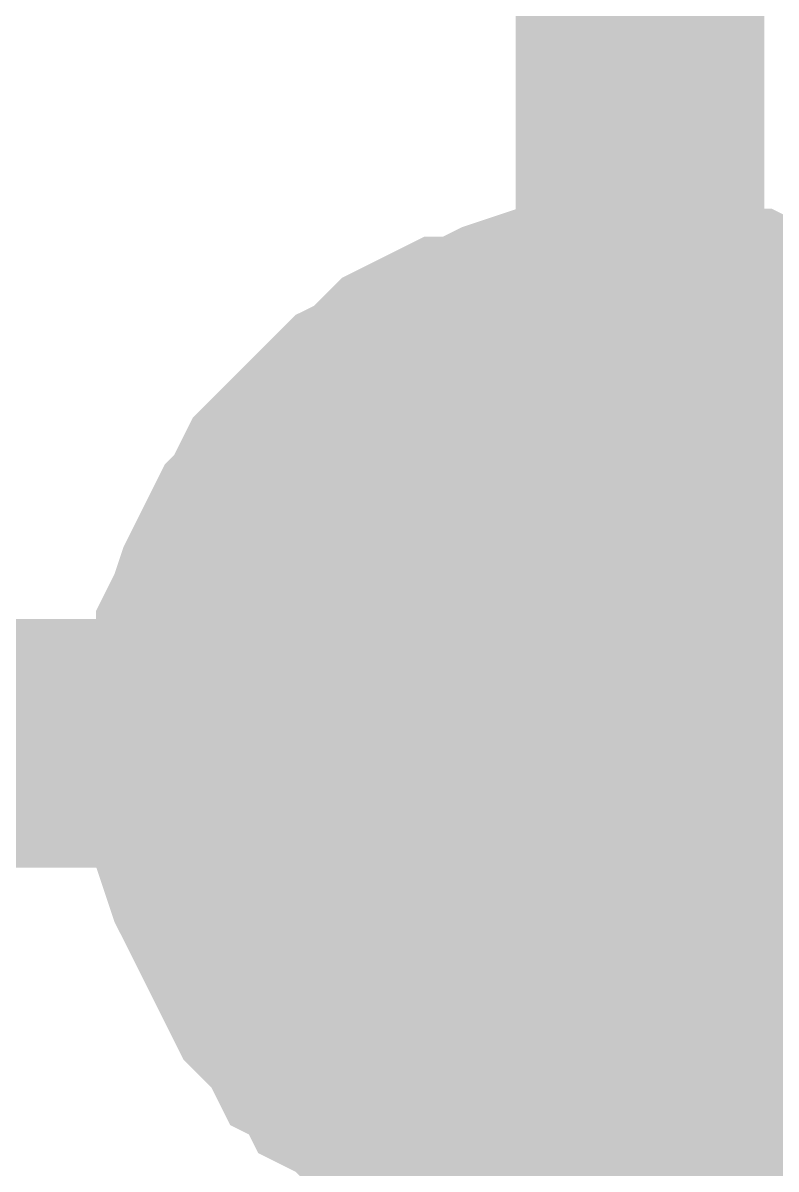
# Model space of a CAD drawing. Header units: inches. Extents: x 0 to 22.3, y 0 to 15.7.
# Drawn here: x 7.5712 to 7.6069, y 8.2798 to 8.3341 of the extents above; entities that cross this region are included whole.
import ezdxf

# ---------------------------------------------------------------- set-up
doc = ezdxf.new("R2010")
doc.units = ezdxf.units.IN
doc.header["$MEASUREMENT"] = 0
doc.layers.add('Sheet', color=255, linetype='Continuous')

msp = doc.modelspace()

# ---------------------------------------------------------------- linework, layer by layer
at = {"layer": 'Sheet'}
for points in [[(7.600424, 9.469505, 0.0118, 0.0118, 0), (7.600424, 8.299961, 0.0118, 0.0118, 0), (7.600424, 8.229682, 0.0118, 0.0118, 0)], [(7.58009, 8.299961, 0.0118, 0.0118, 0), (7.58009, 8.300845, 0.0118, 0.0118, 0), (7.58009, 8.302171, 0.0118, 0.0118, 0), (7.580532, 8.303055, 0.0118, 0.0118, 0), (7.580532, 8.303939, 0.0118, 0.0118, 0), (7.580532, 8.304823, 0.0118, 0.0118, 0), (7.580974, 8.305707, 0.0118, 0.0118, 0), (7.581417, 8.307033, 0.0118, 0.0118, 0), (7.581859, 8.307917, 0.0118, 0.0118, 0), (7.582301, 8.308801, 0.0118, 0.0118, 0), (7.582743, 8.309685, 0.0118, 0.0118, 0), (7.583185, 8.310127, 0.0118, 0.0118, 0), (7.583627, 8.311011, 0.0118, 0.0118, 0), (7.584069, 8.311895, 0.0118, 0.0118, 0), (7.584953, 8.312779, 0.0118, 0.0118, 0), (7.585395, 8.313221, 0.0118, 0.0118, 0), (7.586279, 8.314105, 0.0118, 0.0118, 0), (7.586721, 8.314547, 0.0118, 0.0118, 0), (7.587605, 8.315431, 0.0118, 0.0118, 0), (7.588489, 8.315873, 0.0118, 0.0118, 0), (7.588931, 8.316315, 0.0118, 0.0118, 0), (7.589815, 8.317199, 0.0118, 0.0118, 0), (7.590699, 8.317641, 0.0118, 0.0118, 0), (7.591583, 8.318083, 0.0118, 0.0118, 0), (7.592467, 8.318083, 0.0118, 0.0118, 0), (7.593352, 8.318525, 0.0118, 0.0118, 0), (7.594236, 8.318967, 0.0118, 0.0118, 0), (7.595562, 8.319409, 0.0118, 0.0118, 0), (7.596446, 8.319409, 0.0118, 0.0118, 0), (7.59733, 8.319409, 0.0118, 0.0118, 0), (7.598214, 8.319851, 0.0118, 0.0118, 0), (7.59954, 8.319851, 0.0118, 0.0118, 0), (7.600424, 8.319851, 0.0118, 0.0118, 0)], [(7.58009, 8.299961, 0.0118, 0.0118, 0), (7.58009, 8.300845, 0.0118, 0.0118, 0), (7.58009, 8.302171, 0.0118, 0.0118, 0), (7.580532, 8.303055, 0.0118, 0.0118, 0), (7.580532, 8.303939, 0.0118, 0.0118, 0), (7.580532, 8.304823, 0.0118, 0.0118, 0), (7.580974, 8.305707, 0.0118, 0.0118, 0), (7.581417, 8.307033, 0.0118, 0.0118, 0), (7.581859, 8.307917, 0.0118, 0.0118, 0), (7.582301, 8.308801, 0.0118, 0.0118, 0), (7.582743, 8.309685, 0.0118, 0.0118, 0), (7.583185, 8.310127, 0.0118, 0.0118, 0), (7.583627, 8.311011, 0.0118, 0.0118, 0), (7.584069, 8.311895, 0.0118, 0.0118, 0), (7.584953, 8.312779, 0.0118, 0.0118, 0), (7.585395, 8.313221, 0.0118, 0.0118, 0), (7.586279, 8.314105, 0.0118, 0.0118, 0), (7.586721, 8.314547, 0.0118, 0.0118, 0), (7.587605, 8.315431, 0.0118, 0.0118, 0), (7.588489, 8.315873, 0.0118, 0.0118, 0), (7.588931, 8.316315, 0.0118, 0.0118, 0), (7.589815, 8.317199, 0.0118, 0.0118, 0), (7.590699, 8.317641, 0.0118, 0.0118, 0), (7.591583, 8.318083, 0.0118, 0.0118, 0), (7.592467, 8.318083, 0.0118, 0.0118, 0), (7.593352, 8.318525, 0.0118, 0.0118, 0), (7.594236, 8.318967, 0.0118, 0.0118, 0), (7.595562, 8.319409, 0.0118, 0.0118, 0), (7.596446, 8.319409, 0.0118, 0.0118, 0), (7.59733, 8.319409, 0.0118, 0.0118, 0), (7.598214, 8.319851, 0.0118, 0.0118, 0), (7.59954, 8.319851, 0.0118, 0.0118, 0), (7.600424, 8.319851, 0.0118, 0.0118, 0)], [(7.58009, 8.299961, 0.0118, 0.0118, 0), (7.58009, 8.300845, 0.0118, 0.0118, 0), (7.58009, 8.302171, 0.0118, 0.0118, 0), (7.580532, 8.303055, 0.0118, 0.0118, 0), (7.580532, 8.303939, 0.0118, 0.0118, 0), (7.580532, 8.304823, 0.0118, 0.0118, 0), (7.580974, 8.305707, 0.0118, 0.0118, 0), (7.581417, 8.307033, 0.0118, 0.0118, 0), (7.581859, 8.307917, 0.0118, 0.0118, 0), (7.582301, 8.308801, 0.0118, 0.0118, 0), (7.582743, 8.309685, 0.0118, 0.0118, 0), (7.583185, 8.310127, 0.0118, 0.0118, 0), (7.583627, 8.311011, 0.0118, 0.0118, 0), (7.584069, 8.311895, 0.0118, 0.0118, 0), (7.584953, 8.312779, 0.0118, 0.0118, 0), (7.585395, 8.313221, 0.0118, 0.0118, 0), (7.586279, 8.314105, 0.0118, 0.0118, 0), (7.586721, 8.314547, 0.0118, 0.0118, 0), (7.587605, 8.315431, 0.0118, 0.0118, 0), (7.588489, 8.315873, 0.0118, 0.0118, 0), (7.588931, 8.316315, 0.0118, 0.0118, 0), (7.589815, 8.317199, 0.0118, 0.0118, 0), (7.590699, 8.317641, 0.0118, 0.0118, 0), (7.591583, 8.318083, 0.0118, 0.0118, 0), (7.592467, 8.318083, 0.0118, 0.0118, 0), (7.593352, 8.318525, 0.0118, 0.0118, 0), (7.594236, 8.318967, 0.0118, 0.0118, 0), (7.595562, 8.319409, 0.0118, 0.0118, 0), (7.596446, 8.319409, 0.0118, 0.0118, 0), (7.59733, 8.319409, 0.0118, 0.0118, 0), (7.598214, 8.319851, 0.0118, 0.0118, 0), (7.59954, 8.319851, 0.0118, 0.0118, 0), (7.600424, 8.319851, 0.0118, 0.0118, 0)], [(7.58009, 8.299961, 0.0118, 0.0118, 0), (7.58009, 8.300845, 0.0118, 0.0118, 0), (7.58009, 8.302171, 0.0118, 0.0118, 0), (7.580532, 8.303055, 0.0118, 0.0118, 0), (7.580532, 8.303939, 0.0118, 0.0118, 0), (7.580532, 8.304823, 0.0118, 0.0118, 0), (7.580974, 8.305707, 0.0118, 0.0118, 0), (7.581417, 8.307033, 0.0118, 0.0118, 0), (7.581859, 8.307917, 0.0118, 0.0118, 0), (7.582301, 8.308801, 0.0118, 0.0118, 0), (7.582743, 8.309685, 0.0118, 0.0118, 0), (7.583185, 8.310127, 0.0118, 0.0118, 0), (7.583627, 8.311011, 0.0118, 0.0118, 0), (7.584069, 8.311895, 0.0118, 0.0118, 0), (7.584953, 8.312779, 0.0118, 0.0118, 0), (7.585395, 8.313221, 0.0118, 0.0118, 0), (7.586279, 8.314105, 0.0118, 0.0118, 0), (7.586721, 8.314547, 0.0118, 0.0118, 0), (7.587605, 8.315431, 0.0118, 0.0118, 0), (7.588489, 8.315873, 0.0118, 0.0118, 0), (7.588931, 8.316315, 0.0118, 0.0118, 0), (7.589815, 8.317199, 0.0118, 0.0118, 0), (7.590699, 8.317641, 0.0118, 0.0118, 0), (7.591583, 8.318083, 0.0118, 0.0118, 0), (7.592467, 8.318083, 0.0118, 0.0118, 0), (7.593352, 8.318525, 0.0118, 0.0118, 0), (7.594236, 8.318967, 0.0118, 0.0118, 0), (7.595562, 8.319409, 0.0118, 0.0118, 0), (7.596446, 8.319409, 0.0118, 0.0118, 0), (7.59733, 8.319409, 0.0118, 0.0118, 0), (7.598214, 8.319851, 0.0118, 0.0118, 0), (7.59954, 8.319851, 0.0118, 0.0118, 0), (7.600424, 8.319851, 0.0118, 0.0118, 0)], [(7.600424, 8.319851, 0.0118, 0.0118, 0), (7.600424, 8.319851, 0.0118, 0.0118, 0)], [(7.600424, 8.319851, 0.0118, 0.0118, 0), (7.601308, 8.319851, 0.0118, 0.0118, 0), (7.602192, 8.319851, 0.0118, 0.0118, 0), (7.603518, 8.319409, 0.0118, 0.0118, 0), (7.604403, 8.319409, 0.0118, 0.0118, 0), (7.605287, 8.319409, 0.0118, 0.0118, 0), (7.606171, 8.318967, 0.0118, 0.0118, 0), (7.607055, 8.318525, 0.0118, 0.0118, 0), (7.607939, 8.318083, 0.0118, 0.0118, 0), (7.608823, 8.318083, 0.0118, 0.0118, 0), (7.609707, 8.317641, 0.0118, 0.0118, 0), (7.610591, 8.317199, 0.0118, 0.0118, 0), (7.611475, 8.316315, 0.0118, 0.0118, 0), (7.612359, 8.315873, 0.0118, 0.0118, 0), (7.612801, 8.315431, 0.0118, 0.0118, 0)], [(7.600424, 8.319851, 0.0118, 0.0118, 0), (7.600424, 8.319851, 0.0118, 0.0118, 0)], [(7.600424, 8.319851, 0.0118, 0.0118, 0), (7.601308, 8.319851, 0.0118, 0.0118, 0), (7.602192, 8.319851, 0.0118, 0.0118, 0), (7.603518, 8.319409, 0.0118, 0.0118, 0), (7.604403, 8.319409, 0.0118, 0.0118, 0), (7.605287, 8.319409, 0.0118, 0.0118, 0), (7.606171, 8.318967, 0.0118, 0.0118, 0), (7.607055, 8.318525, 0.0118, 0.0118, 0), (7.607939, 8.318083, 0.0118, 0.0118, 0), (7.608823, 8.318083, 0.0118, 0.0118, 0), (7.609707, 8.317641, 0.0118, 0.0118, 0), (7.610591, 8.317199, 0.0118, 0.0118, 0), (7.611475, 8.316315, 0.0118, 0.0118, 0), (7.612359, 8.315873, 0.0118, 0.0118, 0), (7.612801, 8.315431, 0.0118, 0.0118, 0)], [(7.600424, 8.319851, 0.0118, 0.0118, 0), (7.600424, 8.319851, 0.0118, 0.0118, 0)], [(7.600424, 8.319851, 0.0118, 0.0118, 0), (7.601308, 8.319851, 0.0118, 0.0118, 0), (7.602192, 8.319851, 0.0118, 0.0118, 0), (7.603518, 8.319409, 0.0118, 0.0118, 0), (7.604403, 8.319409, 0.0118, 0.0118, 0), (7.605287, 8.319409, 0.0118, 0.0118, 0), (7.606171, 8.318967, 0.0118, 0.0118, 0), (7.607055, 8.318525, 0.0118, 0.0118, 0), (7.607939, 8.318083, 0.0118, 0.0118, 0), (7.608823, 8.318083, 0.0118, 0.0118, 0), (7.609707, 8.317641, 0.0118, 0.0118, 0), (7.610591, 8.317199, 0.0118, 0.0118, 0), (7.611475, 8.316315, 0.0118, 0.0118, 0), (7.612359, 8.315873, 0.0118, 0.0118, 0), (7.612801, 8.315431, 0.0118, 0.0118, 0)], [(7.600424, 8.319851, 0.0118, 0.0118, 0), (7.600424, 8.319851, 0.0118, 0.0118, 0)], [(7.600424, 8.319851, 0.0118, 0.0118, 0), (7.601308, 8.319851, 0.0118, 0.0118, 0), (7.602192, 8.319851, 0.0118, 0.0118, 0), (7.603518, 8.319409, 0.0118, 0.0118, 0), (7.604403, 8.319409, 0.0118, 0.0118, 0), (7.605287, 8.319409, 0.0118, 0.0118, 0), (7.606171, 8.318967, 0.0118, 0.0118, 0), (7.607055, 8.318525, 0.0118, 0.0118, 0), (7.607939, 8.318083, 0.0118, 0.0118, 0), (7.608823, 8.318083, 0.0118, 0.0118, 0), (7.609707, 8.317641, 0.0118, 0.0118, 0), (7.610591, 8.317199, 0.0118, 0.0118, 0), (7.611475, 8.316315, 0.0118, 0.0118, 0), (7.612359, 8.315873, 0.0118, 0.0118, 0), (7.612801, 8.315431, 0.0118, 0.0118, 0)], [(7.58009, 8.299961, 0.0039, 0.0039, 0), (7.58009, 8.300845, 0.0039, 0.0039, 0), (7.58009, 8.302171, 0.0039, 0.0039, 0), (7.580532, 8.303055, 0.0039, 0.0039, 0), (7.580532, 8.303939, 0.0039, 0.0039, 0), (7.580532, 8.304823, 0.0039, 0.0039, 0), (7.580974, 8.305707, 0.0039, 0.0039, 0), (7.581417, 8.307033, 0.0039, 0.0039, 0), (7.581859, 8.307917, 0.0039, 0.0039, 0), (7.582301, 8.308801, 0.0039, 0.0039, 0), (7.582743, 8.309685, 0.0039, 0.0039, 0), (7.583185, 8.310127, 0.0039, 0.0039, 0), (7.583627, 8.311011, 0.0039, 0.0039, 0), (7.584069, 8.311895, 0.0039, 0.0039, 0), (7.584953, 8.312779, 0.0039, 0.0039, 0), (7.585395, 8.313221, 0.0039, 0.0039, 0), (7.586279, 8.314105, 0.0039, 0.0039, 0), (7.586721, 8.314547, 0.0039, 0.0039, 0), (7.587605, 8.315431, 0.0039, 0.0039, 0), (7.588489, 8.315873, 0.0039, 0.0039, 0), (7.588931, 8.316315, 0.0039, 0.0039, 0), (7.589815, 8.317199, 0.0039, 0.0039, 0), (7.590699, 8.317641, 0.0039, 0.0039, 0), (7.591583, 8.318083, 0.0039, 0.0039, 0), (7.592467, 8.318083, 0.0039, 0.0039, 0), (7.593352, 8.318525, 0.0039, 0.0039, 0), (7.594236, 8.318967, 0.0039, 0.0039, 0), (7.595562, 8.319409, 0.0039, 0.0039, 0), (7.596446, 8.319409, 0.0039, 0.0039, 0), (7.59733, 8.319409, 0.0039, 0.0039, 0), (7.598214, 8.319851, 0.0039, 0.0039, 0), (7.59954, 8.319851, 0.0039, 0.0039, 0), (7.600424, 8.319851, 0.0039, 0.0039, 0)], [(7.58009, 8.299961, 0.0039, 0.0039, 0), (7.58009, 8.300845, 0.0039, 0.0039, 0), (7.58009, 8.302171, 0.0039, 0.0039, 0), (7.580532, 8.303055, 0.0039, 0.0039, 0), (7.580532, 8.303939, 0.0039, 0.0039, 0), (7.580532, 8.304823, 0.0039, 0.0039, 0), (7.580974, 8.305707, 0.0039, 0.0039, 0), (7.581417, 8.307033, 0.0039, 0.0039, 0), (7.581859, 8.307917, 0.0039, 0.0039, 0), (7.582301, 8.308801, 0.0039, 0.0039, 0), (7.582743, 8.309685, 0.0039, 0.0039, 0), (7.583185, 8.310127, 0.0039, 0.0039, 0), (7.583627, 8.311011, 0.0039, 0.0039, 0), (7.584069, 8.311895, 0.0039, 0.0039, 0), (7.584953, 8.312779, 0.0039, 0.0039, 0), (7.585395, 8.313221, 0.0039, 0.0039, 0), (7.586279, 8.314105, 0.0039, 0.0039, 0), (7.586721, 8.314547, 0.0039, 0.0039, 0), (7.587605, 8.315431, 0.0039, 0.0039, 0), (7.588489, 8.315873, 0.0039, 0.0039, 0), (7.588931, 8.316315, 0.0039, 0.0039, 0), (7.589815, 8.317199, 0.0039, 0.0039, 0), (7.590699, 8.317641, 0.0039, 0.0039, 0), (7.591583, 8.318083, 0.0039, 0.0039, 0), (7.592467, 8.318083, 0.0039, 0.0039, 0), (7.593352, 8.318525, 0.0039, 0.0039, 0), (7.594236, 8.318967, 0.0039, 0.0039, 0), (7.595562, 8.319409, 0.0039, 0.0039, 0), (7.596446, 8.319409, 0.0039, 0.0039, 0), (7.59733, 8.319409, 0.0039, 0.0039, 0), (7.598214, 8.319851, 0.0039, 0.0039, 0), (7.59954, 8.319851, 0.0039, 0.0039, 0), (7.600424, 8.319851, 0.0039, 0.0039, 0)], [(7.58009, 8.299961, 0.0039, 0.0039, 0), (7.58009, 8.300845, 0.0039, 0.0039, 0), (7.58009, 8.302171, 0.0039, 0.0039, 0), (7.580532, 8.303055, 0.0039, 0.0039, 0), (7.580532, 8.303939, 0.0039, 0.0039, 0), (7.580532, 8.304823, 0.0039, 0.0039, 0), (7.580974, 8.305707, 0.0039, 0.0039, 0), (7.581417, 8.307033, 0.0039, 0.0039, 0), (7.581859, 8.307917, 0.0039, 0.0039, 0), (7.582301, 8.308801, 0.0039, 0.0039, 0), (7.582743, 8.309685, 0.0039, 0.0039, 0), (7.583185, 8.310127, 0.0039, 0.0039, 0), (7.583627, 8.311011, 0.0039, 0.0039, 0), (7.584069, 8.311895, 0.0039, 0.0039, 0), (7.584953, 8.312779, 0.0039, 0.0039, 0), (7.585395, 8.313221, 0.0039, 0.0039, 0), (7.586279, 8.314105, 0.0039, 0.0039, 0), (7.586721, 8.314547, 0.0039, 0.0039, 0), (7.587605, 8.315431, 0.0039, 0.0039, 0), (7.588489, 8.315873, 0.0039, 0.0039, 0), (7.588931, 8.316315, 0.0039, 0.0039, 0), (7.589815, 8.317199, 0.0039, 0.0039, 0), (7.590699, 8.317641, 0.0039, 0.0039, 0), (7.591583, 8.318083, 0.0039, 0.0039, 0), (7.592467, 8.318083, 0.0039, 0.0039, 0), (7.593352, 8.318525, 0.0039, 0.0039, 0), (7.594236, 8.318967, 0.0039, 0.0039, 0), (7.595562, 8.319409, 0.0039, 0.0039, 0), (7.596446, 8.319409, 0.0039, 0.0039, 0), (7.59733, 8.319409, 0.0039, 0.0039, 0), (7.598214, 8.319851, 0.0039, 0.0039, 0), (7.59954, 8.319851, 0.0039, 0.0039, 0), (7.600424, 8.319851, 0.0039, 0.0039, 0)], [(7.58009, 8.299961, 0.0039, 0.0039, 0), (7.58009, 8.300845, 0.0039, 0.0039, 0), (7.58009, 8.302171, 0.0039, 0.0039, 0), (7.580532, 8.303055, 0.0039, 0.0039, 0), (7.580532, 8.303939, 0.0039, 0.0039, 0), (7.580532, 8.304823, 0.0039, 0.0039, 0), (7.580974, 8.305707, 0.0039, 0.0039, 0), (7.581417, 8.307033, 0.0039, 0.0039, 0), (7.581859, 8.307917, 0.0039, 0.0039, 0), (7.582301, 8.308801, 0.0039, 0.0039, 0), (7.582743, 8.309685, 0.0039, 0.0039, 0), (7.583185, 8.310127, 0.0039, 0.0039, 0), (7.583627, 8.311011, 0.0039, 0.0039, 0), (7.584069, 8.311895, 0.0039, 0.0039, 0), (7.584953, 8.312779, 0.0039, 0.0039, 0), (7.585395, 8.313221, 0.0039, 0.0039, 0), (7.586279, 8.314105, 0.0039, 0.0039, 0), (7.586721, 8.314547, 0.0039, 0.0039, 0), (7.587605, 8.315431, 0.0039, 0.0039, 0), (7.588489, 8.315873, 0.0039, 0.0039, 0), (7.588931, 8.316315, 0.0039, 0.0039, 0), (7.589815, 8.317199, 0.0039, 0.0039, 0), (7.590699, 8.317641, 0.0039, 0.0039, 0), (7.591583, 8.318083, 0.0039, 0.0039, 0), (7.592467, 8.318083, 0.0039, 0.0039, 0), (7.593352, 8.318525, 0.0039, 0.0039, 0), (7.594236, 8.318967, 0.0039, 0.0039, 0), (7.595562, 8.319409, 0.0039, 0.0039, 0), (7.596446, 8.319409, 0.0039, 0.0039, 0), (7.59733, 8.319409, 0.0039, 0.0039, 0), (7.598214, 8.319851, 0.0039, 0.0039, 0), (7.59954, 8.319851, 0.0039, 0.0039, 0), (7.600424, 8.319851, 0.0039, 0.0039, 0)], [(7.600424, 8.319851, 0.0039, 0.0039, 0), (7.600424, 8.319851, 0.0039, 0.0039, 0)], [(7.600424, 8.319851, 0.0039, 0.0039, 0), (7.601308, 8.319851, 0.0039, 0.0039, 0), (7.602192, 8.319851, 0.0039, 0.0039, 0), (7.603518, 8.319409, 0.0039, 0.0039, 0), (7.604403, 8.319409, 0.0039, 0.0039, 0), (7.605287, 8.319409, 0.0039, 0.0039, 0), (7.606171, 8.318967, 0.0039, 0.0039, 0), (7.607055, 8.318525, 0.0039, 0.0039, 0), (7.607939, 8.318083, 0.0039, 0.0039, 0), (7.608823, 8.318083, 0.0039, 0.0039, 0), (7.609707, 8.317641, 0.0039, 0.0039, 0)], [(7.600424, 8.319851, 0.0039, 0.0039, 0), (7.600424, 8.319851, 0.0039, 0.0039, 0)], [(7.600424, 8.319851, 0.0039, 0.0039, 0), (7.601308, 8.319851, 0.0039, 0.0039, 0), (7.602192, 8.319851, 0.0039, 0.0039, 0), (7.603518, 8.319409, 0.0039, 0.0039, 0), (7.604403, 8.319409, 0.0039, 0.0039, 0), (7.605287, 8.319409, 0.0039, 0.0039, 0), (7.606171, 8.318967, 0.0039, 0.0039, 0), (7.607055, 8.318525, 0.0039, 0.0039, 0), (7.607939, 8.318083, 0.0039, 0.0039, 0), (7.608823, 8.318083, 0.0039, 0.0039, 0), (7.609707, 8.317641, 0.0039, 0.0039, 0)], [(7.600424, 8.319851, 0.0039, 0.0039, 0), (7.600424, 8.319851, 0.0039, 0.0039, 0)], [(7.600424, 8.319851, 0.0039, 0.0039, 0), (7.601308, 8.319851, 0.0039, 0.0039, 0), (7.602192, 8.319851, 0.0039, 0.0039, 0), (7.603518, 8.319409, 0.0039, 0.0039, 0), (7.604403, 8.319409, 0.0039, 0.0039, 0), (7.605287, 8.319409, 0.0039, 0.0039, 0), (7.606171, 8.318967, 0.0039, 0.0039, 0), (7.607055, 8.318525, 0.0039, 0.0039, 0), (7.607939, 8.318083, 0.0039, 0.0039, 0), (7.608823, 8.318083, 0.0039, 0.0039, 0), (7.609707, 8.317641, 0.0039, 0.0039, 0)], [(7.600424, 8.319851, 0.0039, 0.0039, 0), (7.600424, 8.319851, 0.0039, 0.0039, 0)], [(7.600424, 8.319851, 0.0039, 0.0039, 0), (7.601308, 8.319851, 0.0039, 0.0039, 0), (7.602192, 8.319851, 0.0039, 0.0039, 0), (7.603518, 8.319409, 0.0039, 0.0039, 0), (7.604403, 8.319409, 0.0039, 0.0039, 0), (7.605287, 8.319409, 0.0039, 0.0039, 0), (7.606171, 8.318967, 0.0039, 0.0039, 0), (7.607055, 8.318525, 0.0039, 0.0039, 0), (7.607939, 8.318083, 0.0039, 0.0039, 0), (7.608823, 8.318083, 0.0039, 0.0039, 0), (7.609707, 8.317641, 0.0039, 0.0039, 0)], [(7.40018, 8.299961, 0.0118, 0.0118, 0), (7.600424, 8.299961, 0.0118, 0.0118, 0)], [(7.600424, 8.279628, 0.0118, 0.0118, 0), (7.59954, 8.279628, 0.0118, 0.0118, 0), (7.598214, 8.279628, 0.0118, 0.0118, 0), (7.59733, 8.28007, 0.0118, 0.0118, 0), (7.596446, 8.28007, 0.0118, 0.0118, 0), (7.595562, 8.28007, 0.0118, 0.0118, 0), (7.594236, 8.280512, 0.0118, 0.0118, 0), (7.593352, 8.280954, 0.0118, 0.0118, 0), (7.592467, 8.281396, 0.0118, 0.0118, 0), (7.591583, 8.281838, 0.0118, 0.0118, 0), (7.590699, 8.28228, 0.0118, 0.0118, 0), (7.589815, 8.282722, 0.0118, 0.0118, 0), (7.588931, 8.283164, 0.0118, 0.0118, 0), (7.588489, 8.283606, 0.0118, 0.0118, 0), (7.587605, 8.28449, 0.0118, 0.0118, 0), (7.586721, 8.284932, 0.0118, 0.0118, 0), (7.586279, 8.285816, 0.0118, 0.0118, 0), (7.585395, 8.286258, 0.0118, 0.0118, 0), (7.584953, 8.287142, 0.0118, 0.0118, 0), (7.584069, 8.288026, 0.0118, 0.0118, 0), (7.583627, 8.288468, 0.0118, 0.0118, 0), (7.583185, 8.289352, 0.0118, 0.0118, 0), (7.582743, 8.290236, 0.0118, 0.0118, 0), (7.582301, 8.29112, 0.0118, 0.0118, 0), (7.581859, 8.292005, 0.0118, 0.0118, 0), (7.581417, 8.292889, 0.0118, 0.0118, 0), (7.580974, 8.293773, 0.0118, 0.0118, 0), (7.580532, 8.295099, 0.0118, 0.0118, 0), (7.580532, 8.295983, 0.0118, 0.0118, 0), (7.580532, 8.296867, 0.0118, 0.0118, 0), (7.58009, 8.297751, 0.0118, 0.0118, 0), (7.58009, 8.299077, 0.0118, 0.0118, 0), (7.58009, 8.299961, 0.0118, 0.0118, 0)], [(7.58009, 8.299961, 0.0118, 0.0118, 0), (7.58009, 8.299961, 0.0118, 0.0118, 0)], [(7.600424, 8.279628, 0.0118, 0.0118, 0), (7.59954, 8.279628, 0.0118, 0.0118, 0), (7.598214, 8.279628, 0.0118, 0.0118, 0), (7.59733, 8.28007, 0.0118, 0.0118, 0), (7.596446, 8.28007, 0.0118, 0.0118, 0), (7.595562, 8.28007, 0.0118, 0.0118, 0), (7.594236, 8.280512, 0.0118, 0.0118, 0), (7.593352, 8.280954, 0.0118, 0.0118, 0), (7.592467, 8.281396, 0.0118, 0.0118, 0), (7.591583, 8.281838, 0.0118, 0.0118, 0), (7.590699, 8.28228, 0.0118, 0.0118, 0), (7.589815, 8.282722, 0.0118, 0.0118, 0), (7.588931, 8.283164, 0.0118, 0.0118, 0), (7.588489, 8.283606, 0.0118, 0.0118, 0), (7.587605, 8.28449, 0.0118, 0.0118, 0), (7.586721, 8.284932, 0.0118, 0.0118, 0), (7.586279, 8.285816, 0.0118, 0.0118, 0), (7.585395, 8.286258, 0.0118, 0.0118, 0), (7.584953, 8.287142, 0.0118, 0.0118, 0), (7.584069, 8.288026, 0.0118, 0.0118, 0), (7.583627, 8.288468, 0.0118, 0.0118, 0), (7.583185, 8.289352, 0.0118, 0.0118, 0), (7.582743, 8.290236, 0.0118, 0.0118, 0), (7.582301, 8.29112, 0.0118, 0.0118, 0), (7.581859, 8.292005, 0.0118, 0.0118, 0), (7.581417, 8.292889, 0.0118, 0.0118, 0), (7.580974, 8.293773, 0.0118, 0.0118, 0), (7.580532, 8.295099, 0.0118, 0.0118, 0), (7.580532, 8.295983, 0.0118, 0.0118, 0), (7.580532, 8.296867, 0.0118, 0.0118, 0), (7.58009, 8.297751, 0.0118, 0.0118, 0), (7.58009, 8.299077, 0.0118, 0.0118, 0), (7.58009, 8.299961, 0.0118, 0.0118, 0)], [(7.58009, 8.299961, 0.0118, 0.0118, 0), (7.58009, 8.299961, 0.0118, 0.0118, 0)], [(7.600424, 8.279628, 0.0118, 0.0118, 0), (7.59954, 8.279628, 0.0118, 0.0118, 0), (7.598214, 8.279628, 0.0118, 0.0118, 0), (7.59733, 8.28007, 0.0118, 0.0118, 0), (7.596446, 8.28007, 0.0118, 0.0118, 0), (7.595562, 8.28007, 0.0118, 0.0118, 0), (7.594236, 8.280512, 0.0118, 0.0118, 0), (7.593352, 8.280954, 0.0118, 0.0118, 0), (7.592467, 8.281396, 0.0118, 0.0118, 0), (7.591583, 8.281838, 0.0118, 0.0118, 0), (7.590699, 8.28228, 0.0118, 0.0118, 0), (7.589815, 8.282722, 0.0118, 0.0118, 0), (7.588931, 8.283164, 0.0118, 0.0118, 0), (7.588489, 8.283606, 0.0118, 0.0118, 0), (7.587605, 8.28449, 0.0118, 0.0118, 0), (7.586721, 8.284932, 0.0118, 0.0118, 0), (7.586279, 8.285816, 0.0118, 0.0118, 0), (7.585395, 8.286258, 0.0118, 0.0118, 0), (7.584953, 8.287142, 0.0118, 0.0118, 0), (7.584069, 8.288026, 0.0118, 0.0118, 0), (7.583627, 8.288468, 0.0118, 0.0118, 0), (7.583185, 8.289352, 0.0118, 0.0118, 0), (7.582743, 8.290236, 0.0118, 0.0118, 0), (7.582301, 8.29112, 0.0118, 0.0118, 0), (7.581859, 8.292005, 0.0118, 0.0118, 0), (7.581417, 8.292889, 0.0118, 0.0118, 0), (7.580974, 8.293773, 0.0118, 0.0118, 0), (7.580532, 8.295099, 0.0118, 0.0118, 0), (7.580532, 8.295983, 0.0118, 0.0118, 0), (7.580532, 8.296867, 0.0118, 0.0118, 0), (7.58009, 8.297751, 0.0118, 0.0118, 0), (7.58009, 8.299077, 0.0118, 0.0118, 0), (7.58009, 8.299961, 0.0118, 0.0118, 0)], [(7.58009, 8.299961, 0.0118, 0.0118, 0), (7.58009, 8.299961, 0.0118, 0.0118, 0)], [(7.600424, 8.279628, 0.0118, 0.0118, 0), (7.59954, 8.279628, 0.0118, 0.0118, 0), (7.598214, 8.279628, 0.0118, 0.0118, 0), (7.59733, 8.28007, 0.0118, 0.0118, 0), (7.596446, 8.28007, 0.0118, 0.0118, 0), (7.595562, 8.28007, 0.0118, 0.0118, 0), (7.594236, 8.280512, 0.0118, 0.0118, 0), (7.593352, 8.280954, 0.0118, 0.0118, 0), (7.592467, 8.281396, 0.0118, 0.0118, 0), (7.591583, 8.281838, 0.0118, 0.0118, 0), (7.590699, 8.28228, 0.0118, 0.0118, 0), (7.589815, 8.282722, 0.0118, 0.0118, 0), (7.588931, 8.283164, 0.0118, 0.0118, 0), (7.588489, 8.283606, 0.0118, 0.0118, 0), (7.587605, 8.28449, 0.0118, 0.0118, 0), (7.586721, 8.284932, 0.0118, 0.0118, 0), (7.586279, 8.285816, 0.0118, 0.0118, 0), (7.585395, 8.286258, 0.0118, 0.0118, 0), (7.584953, 8.287142, 0.0118, 0.0118, 0), (7.584069, 8.288026, 0.0118, 0.0118, 0), (7.583627, 8.288468, 0.0118, 0.0118, 0), (7.583185, 8.289352, 0.0118, 0.0118, 0), (7.582743, 8.290236, 0.0118, 0.0118, 0), (7.582301, 8.29112, 0.0118, 0.0118, 0), (7.581859, 8.292005, 0.0118, 0.0118, 0), (7.581417, 8.292889, 0.0118, 0.0118, 0), (7.580974, 8.293773, 0.0118, 0.0118, 0), (7.580532, 8.295099, 0.0118, 0.0118, 0), (7.580532, 8.295983, 0.0118, 0.0118, 0), (7.580532, 8.296867, 0.0118, 0.0118, 0), (7.58009, 8.297751, 0.0118, 0.0118, 0), (7.58009, 8.299077, 0.0118, 0.0118, 0), (7.58009, 8.299961, 0.0118, 0.0118, 0)], [(7.58009, 8.299961, 0.0118, 0.0118, 0), (7.58009, 8.299961, 0.0118, 0.0118, 0)], [(7.600424, 8.279628, 0.0039, 0.0039, 0), (7.59954, 8.279628, 0.0039, 0.0039, 0), (7.598214, 8.279628, 0.0039, 0.0039, 0), (7.59733, 8.28007, 0.0039, 0.0039, 0), (7.596446, 8.28007, 0.0039, 0.0039, 0), (7.595562, 8.28007, 0.0039, 0.0039, 0), (7.594236, 8.280512, 0.0039, 0.0039, 0), (7.593352, 8.280954, 0.0039, 0.0039, 0), (7.592467, 8.281396, 0.0039, 0.0039, 0), (7.591583, 8.281838, 0.0039, 0.0039, 0), (7.590699, 8.28228, 0.0039, 0.0039, 0), (7.589815, 8.282722, 0.0039, 0.0039, 0), (7.588931, 8.283164, 0.0039, 0.0039, 0), (7.588489, 8.283606, 0.0039, 0.0039, 0), (7.587605, 8.28449, 0.0039, 0.0039, 0), (7.586721, 8.284932, 0.0039, 0.0039, 0), (7.586279, 8.285816, 0.0039, 0.0039, 0), (7.585395, 8.286258, 0.0039, 0.0039, 0), (7.584953, 8.287142, 0.0039, 0.0039, 0), (7.584069, 8.288026, 0.0039, 0.0039, 0), (7.583627, 8.288468, 0.0039, 0.0039, 0), (7.583185, 8.289352, 0.0039, 0.0039, 0), (7.582743, 8.290236, 0.0039, 0.0039, 0), (7.582301, 8.29112, 0.0039, 0.0039, 0), (7.581859, 8.292005, 0.0039, 0.0039, 0), (7.581417, 8.292889, 0.0039, 0.0039, 0), (7.580974, 8.293773, 0.0039, 0.0039, 0), (7.580532, 8.295099, 0.0039, 0.0039, 0), (7.580532, 8.295983, 0.0039, 0.0039, 0), (7.580532, 8.296867, 0.0039, 0.0039, 0), (7.58009, 8.297751, 0.0039, 0.0039, 0), (7.58009, 8.299077, 0.0039, 0.0039, 0), (7.58009, 8.299961, 0.0039, 0.0039, 0)], [(7.58009, 8.299961, 0.0039, 0.0039, 0), (7.58009, 8.299961, 0.0039, 0.0039, 0)], [(7.600424, 8.279628, 0.0039, 0.0039, 0), (7.59954, 8.279628, 0.0039, 0.0039, 0), (7.598214, 8.279628, 0.0039, 0.0039, 0), (7.59733, 8.28007, 0.0039, 0.0039, 0), (7.596446, 8.28007, 0.0039, 0.0039, 0), (7.595562, 8.28007, 0.0039, 0.0039, 0), (7.594236, 8.280512, 0.0039, 0.0039, 0), (7.593352, 8.280954, 0.0039, 0.0039, 0), (7.592467, 8.281396, 0.0039, 0.0039, 0), (7.591583, 8.281838, 0.0039, 0.0039, 0), (7.590699, 8.28228, 0.0039, 0.0039, 0), (7.589815, 8.282722, 0.0039, 0.0039, 0), (7.588931, 8.283164, 0.0039, 0.0039, 0), (7.588489, 8.283606, 0.0039, 0.0039, 0), (7.587605, 8.28449, 0.0039, 0.0039, 0), (7.586721, 8.284932, 0.0039, 0.0039, 0), (7.586279, 8.285816, 0.0039, 0.0039, 0), (7.585395, 8.286258, 0.0039, 0.0039, 0), (7.584953, 8.287142, 0.0039, 0.0039, 0), (7.584069, 8.288026, 0.0039, 0.0039, 0), (7.583627, 8.288468, 0.0039, 0.0039, 0), (7.583185, 8.289352, 0.0039, 0.0039, 0), (7.582743, 8.290236, 0.0039, 0.0039, 0), (7.582301, 8.29112, 0.0039, 0.0039, 0), (7.581859, 8.292005, 0.0039, 0.0039, 0), (7.581417, 8.292889, 0.0039, 0.0039, 0), (7.580974, 8.293773, 0.0039, 0.0039, 0), (7.580532, 8.295099, 0.0039, 0.0039, 0), (7.580532, 8.295983, 0.0039, 0.0039, 0), (7.580532, 8.296867, 0.0039, 0.0039, 0), (7.58009, 8.297751, 0.0039, 0.0039, 0), (7.58009, 8.299077, 0.0039, 0.0039, 0), (7.58009, 8.299961, 0.0039, 0.0039, 0)], [(7.58009, 8.299961, 0.0039, 0.0039, 0), (7.58009, 8.299961, 0.0039, 0.0039, 0)], [(7.600424, 8.279628, 0.0039, 0.0039, 0), (7.59954, 8.279628, 0.0039, 0.0039, 0), (7.598214, 8.279628, 0.0039, 0.0039, 0), (7.59733, 8.28007, 0.0039, 0.0039, 0), (7.596446, 8.28007, 0.0039, 0.0039, 0), (7.595562, 8.28007, 0.0039, 0.0039, 0), (7.594236, 8.280512, 0.0039, 0.0039, 0), (7.593352, 8.280954, 0.0039, 0.0039, 0), (7.592467, 8.281396, 0.0039, 0.0039, 0), (7.591583, 8.281838, 0.0039, 0.0039, 0), (7.590699, 8.28228, 0.0039, 0.0039, 0), (7.589815, 8.282722, 0.0039, 0.0039, 0), (7.588931, 8.283164, 0.0039, 0.0039, 0), (7.588489, 8.283606, 0.0039, 0.0039, 0), (7.587605, 8.28449, 0.0039, 0.0039, 0), (7.586721, 8.284932, 0.0039, 0.0039, 0), (7.586279, 8.285816, 0.0039, 0.0039, 0), (7.585395, 8.286258, 0.0039, 0.0039, 0), (7.584953, 8.287142, 0.0039, 0.0039, 0), (7.584069, 8.288026, 0.0039, 0.0039, 0), (7.583627, 8.288468, 0.0039, 0.0039, 0), (7.583185, 8.289352, 0.0039, 0.0039, 0), (7.582743, 8.290236, 0.0039, 0.0039, 0), (7.582301, 8.29112, 0.0039, 0.0039, 0), (7.581859, 8.292005, 0.0039, 0.0039, 0), (7.581417, 8.292889, 0.0039, 0.0039, 0), (7.580974, 8.293773, 0.0039, 0.0039, 0), (7.580532, 8.295099, 0.0039, 0.0039, 0), (7.580532, 8.295983, 0.0039, 0.0039, 0), (7.580532, 8.296867, 0.0039, 0.0039, 0), (7.58009, 8.297751, 0.0039, 0.0039, 0), (7.58009, 8.299077, 0.0039, 0.0039, 0), (7.58009, 8.299961, 0.0039, 0.0039, 0)], [(7.58009, 8.299961, 0.0039, 0.0039, 0), (7.58009, 8.299961, 0.0039, 0.0039, 0)], [(7.600424, 8.279628, 0.0039, 0.0039, 0), (7.59954, 8.279628, 0.0039, 0.0039, 0), (7.598214, 8.279628, 0.0039, 0.0039, 0), (7.59733, 8.28007, 0.0039, 0.0039, 0), (7.596446, 8.28007, 0.0039, 0.0039, 0), (7.595562, 8.28007, 0.0039, 0.0039, 0), (7.594236, 8.280512, 0.0039, 0.0039, 0), (7.593352, 8.280954, 0.0039, 0.0039, 0), (7.592467, 8.281396, 0.0039, 0.0039, 0), (7.591583, 8.281838, 0.0039, 0.0039, 0), (7.590699, 8.28228, 0.0039, 0.0039, 0), (7.589815, 8.282722, 0.0039, 0.0039, 0), (7.588931, 8.283164, 0.0039, 0.0039, 0), (7.588489, 8.283606, 0.0039, 0.0039, 0), (7.587605, 8.28449, 0.0039, 0.0039, 0), (7.586721, 8.284932, 0.0039, 0.0039, 0), (7.586279, 8.285816, 0.0039, 0.0039, 0), (7.585395, 8.286258, 0.0039, 0.0039, 0), (7.584953, 8.287142, 0.0039, 0.0039, 0), (7.584069, 8.288026, 0.0039, 0.0039, 0), (7.583627, 8.288468, 0.0039, 0.0039, 0), (7.583185, 8.289352, 0.0039, 0.0039, 0), (7.582743, 8.290236, 0.0039, 0.0039, 0), (7.582301, 8.29112, 0.0039, 0.0039, 0), (7.581859, 8.292005, 0.0039, 0.0039, 0), (7.581417, 8.292889, 0.0039, 0.0039, 0), (7.580974, 8.293773, 0.0039, 0.0039, 0), (7.580532, 8.295099, 0.0039, 0.0039, 0), (7.580532, 8.295983, 0.0039, 0.0039, 0), (7.580532, 8.296867, 0.0039, 0.0039, 0), (7.58009, 8.297751, 0.0039, 0.0039, 0), (7.58009, 8.299077, 0.0039, 0.0039, 0), (7.58009, 8.299961, 0.0039, 0.0039, 0)], [(7.58009, 8.299961, 0.0039, 0.0039, 0), (7.58009, 8.299961, 0.0039, 0.0039, 0)], [(7.612801, 8.28449, 0.0118, 0.0118, 0), (7.612359, 8.283606, 0.0118, 0.0118, 0), (7.611475, 8.283164, 0.0118, 0.0118, 0), (7.610591, 8.282722, 0.0118, 0.0118, 0), (7.609707, 8.28228, 0.0118, 0.0118, 0), (7.608823, 8.281838, 0.0118, 0.0118, 0), (7.607939, 8.281396, 0.0118, 0.0118, 0), (7.607055, 8.280954, 0.0118, 0.0118, 0), (7.606171, 8.280512, 0.0118, 0.0118, 0), (7.605287, 8.28007, 0.0118, 0.0118, 0), (7.604403, 8.28007, 0.0118, 0.0118, 0), (7.603518, 8.28007, 0.0118, 0.0118, 0), (7.602192, 8.279628, 0.0118, 0.0118, 0), (7.601308, 8.279628, 0.0118, 0.0118, 0), (7.600424, 8.279628, 0.0118, 0.0118, 0)], [(7.612801, 8.28449, 0.0118, 0.0118, 0), (7.612359, 8.283606, 0.0118, 0.0118, 0), (7.611475, 8.283164, 0.0118, 0.0118, 0), (7.610591, 8.282722, 0.0118, 0.0118, 0), (7.609707, 8.28228, 0.0118, 0.0118, 0), (7.608823, 8.281838, 0.0118, 0.0118, 0), (7.607939, 8.281396, 0.0118, 0.0118, 0), (7.607055, 8.280954, 0.0118, 0.0118, 0), (7.606171, 8.280512, 0.0118, 0.0118, 0), (7.605287, 8.28007, 0.0118, 0.0118, 0), (7.604403, 8.28007, 0.0118, 0.0118, 0), (7.603518, 8.28007, 0.0118, 0.0118, 0), (7.602192, 8.279628, 0.0118, 0.0118, 0), (7.601308, 8.279628, 0.0118, 0.0118, 0), (7.600424, 8.279628, 0.0118, 0.0118, 0)], [(7.612801, 8.28449, 0.0118, 0.0118, 0), (7.612359, 8.283606, 0.0118, 0.0118, 0), (7.611475, 8.283164, 0.0118, 0.0118, 0), (7.610591, 8.282722, 0.0118, 0.0118, 0), (7.609707, 8.28228, 0.0118, 0.0118, 0), (7.608823, 8.281838, 0.0118, 0.0118, 0), (7.607939, 8.281396, 0.0118, 0.0118, 0), (7.607055, 8.280954, 0.0118, 0.0118, 0), (7.606171, 8.280512, 0.0118, 0.0118, 0), (7.605287, 8.28007, 0.0118, 0.0118, 0), (7.604403, 8.28007, 0.0118, 0.0118, 0), (7.603518, 8.28007, 0.0118, 0.0118, 0), (7.602192, 8.279628, 0.0118, 0.0118, 0), (7.601308, 8.279628, 0.0118, 0.0118, 0), (7.600424, 8.279628, 0.0118, 0.0118, 0)], [(7.612801, 8.28449, 0.0118, 0.0118, 0), (7.612359, 8.283606, 0.0118, 0.0118, 0), (7.611475, 8.283164, 0.0118, 0.0118, 0), (7.610591, 8.282722, 0.0118, 0.0118, 0), (7.609707, 8.28228, 0.0118, 0.0118, 0), (7.608823, 8.281838, 0.0118, 0.0118, 0), (7.607939, 8.281396, 0.0118, 0.0118, 0), (7.607055, 8.280954, 0.0118, 0.0118, 0), (7.606171, 8.280512, 0.0118, 0.0118, 0), (7.605287, 8.28007, 0.0118, 0.0118, 0), (7.604403, 8.28007, 0.0118, 0.0118, 0), (7.603518, 8.28007, 0.0118, 0.0118, 0), (7.602192, 8.279628, 0.0118, 0.0118, 0), (7.601308, 8.279628, 0.0118, 0.0118, 0), (7.600424, 8.279628, 0.0118, 0.0118, 0)], [(7.609707, 8.28228, 0.0039, 0.0039, 0), (7.608823, 8.281838, 0.0039, 0.0039, 0), (7.607939, 8.281396, 0.0039, 0.0039, 0), (7.607055, 8.280954, 0.0039, 0.0039, 0), (7.606171, 8.280512, 0.0039, 0.0039, 0), (7.605287, 8.28007, 0.0039, 0.0039, 0), (7.604403, 8.28007, 0.0039, 0.0039, 0), (7.603518, 8.28007, 0.0039, 0.0039, 0), (7.602192, 8.279628, 0.0039, 0.0039, 0), (7.601308, 8.279628, 0.0039, 0.0039, 0), (7.600424, 8.279628, 0.0039, 0.0039, 0)], [(7.609707, 8.28228, 0.0039, 0.0039, 0), (7.608823, 8.281838, 0.0039, 0.0039, 0), (7.607939, 8.281396, 0.0039, 0.0039, 0), (7.607055, 8.280954, 0.0039, 0.0039, 0), (7.606171, 8.280512, 0.0039, 0.0039, 0), (7.605287, 8.28007, 0.0039, 0.0039, 0), (7.604403, 8.28007, 0.0039, 0.0039, 0), (7.603518, 8.28007, 0.0039, 0.0039, 0), (7.602192, 8.279628, 0.0039, 0.0039, 0), (7.601308, 8.279628, 0.0039, 0.0039, 0), (7.600424, 8.279628, 0.0039, 0.0039, 0)], [(7.609707, 8.28228, 0.0039, 0.0039, 0), (7.608823, 8.281838, 0.0039, 0.0039, 0), (7.607939, 8.281396, 0.0039, 0.0039, 0), (7.607055, 8.280954, 0.0039, 0.0039, 0), (7.606171, 8.280512, 0.0039, 0.0039, 0), (7.605287, 8.28007, 0.0039, 0.0039, 0), (7.604403, 8.28007, 0.0039, 0.0039, 0), (7.603518, 8.28007, 0.0039, 0.0039, 0), (7.602192, 8.279628, 0.0039, 0.0039, 0), (7.601308, 8.279628, 0.0039, 0.0039, 0), (7.600424, 8.279628, 0.0039, 0.0039, 0)], [(7.609707, 8.28228, 0.0039, 0.0039, 0), (7.608823, 8.281838, 0.0039, 0.0039, 0), (7.607939, 8.281396, 0.0039, 0.0039, 0), (7.607055, 8.280954, 0.0039, 0.0039, 0), (7.606171, 8.280512, 0.0039, 0.0039, 0), (7.605287, 8.28007, 0.0039, 0.0039, 0), (7.604403, 8.28007, 0.0039, 0.0039, 0), (7.603518, 8.28007, 0.0039, 0.0039, 0), (7.602192, 8.279628, 0.0039, 0.0039, 0), (7.601308, 8.279628, 0.0039, 0.0039, 0), (7.600424, 8.279628, 0.0039, 0.0039, 0)]]:
    msp.add_lwpolyline(points, format="xyseb", dxfattribs=at)
msp.add_lwpolyline([(7.59, 8.3, 0.02, 0.02, 1), (7.61, 8.3, 0.02, 0.02, 1)], format="xyseb", close=True, dxfattribs=at)

doc.saveas('drawing.dxf')
